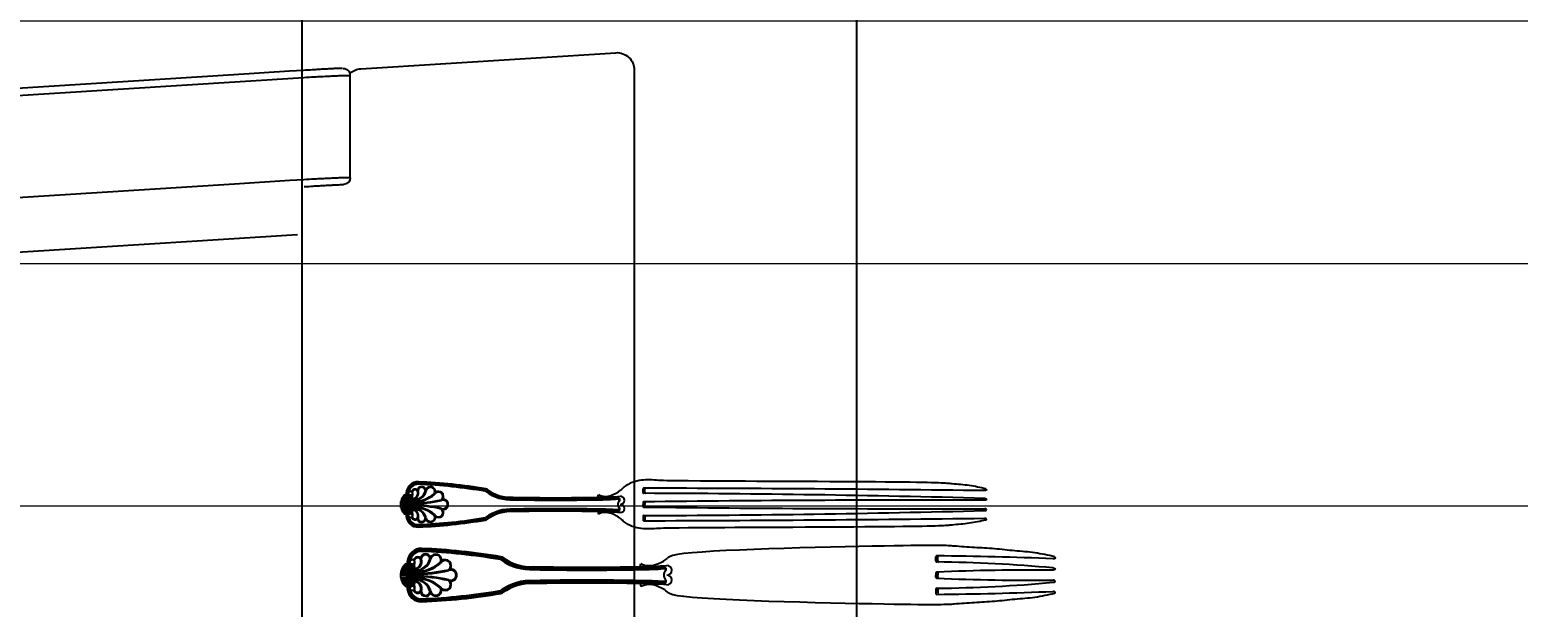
# Model space of a CAD drawing. Header units: millimetres. Extents: x -18512 to 101824, y -95768 to 52898.
# Drawn here: x 31699 to 32313, y -51094 to -50856 of the extents above; entities that cross this region are included whole.
import ezdxf

# ---------------------------------------------------------------- set-up
doc = ezdxf.new("R2010")
doc.units = ezdxf.units.MM
doc.header["$LTSCALE"] = 25
doc.header["$PDMODE"] = 3
doc.layers.get('0').update_dxf_attribs({"color": 254, "lineweight": 0})
doc.layers.get('Defpoints').update_dxf_attribs({"lineweight": 0})
doc.layers.add('1547 I-StB-p-00-GA$0$WD-FURNITURE', color=1, linetype='Continuous')
doc.layers.add('1547 I-StB-p-00-GA$0$WD-FURNITURE-DETAIL', color=126, linetype='Continuous')
doc.layers.add('I-WALL', color=2, linetype='Continuous', lineweight=9)
doc.layers.add('wood flooring', color=8, linetype='Continuous', lineweight=13)
doc.styles.add('FW_Calibri', font='calibri.ttf')
doc.dimstyles.new('1-50', dxfattribs={"dimscale": 50, "dimtxt": 2, "dimasz": 1.2, "dimexe": 1.25, "dimexo": 0.625, "dimtad": 1, "dimdec": 0, "dimtxsty": 'FW_Calibri', "dimblk": 'ARCHTICK', "dimcen": 2.5, "dimdle": 1.5, "dimadec": 0, "dimazin": 0, "dimtfac": 1, "dimtdec": 0, "dimtmove": 0, "dimatfit": 3, "dimfxl": 6, "dimfxlon": 1, "dimarcsym": 0})

# ---------------------------------------------------------------- blocks, each defined once
blk = doc.blocks.new('1547 I-StB-p-00-GA$0$chair')
at = {"layer": '1547 I-StB-p-00-GA$0$WD-FURNITURE'}
for p, q in [((-263.74, 74.61), (-278.03, -151.87)), ((-306.84, -178.79), (-358.89, -178.79)), ((-353.42, -179.16), (-353.42, -178.79)), ((-319.26, -179.16), (-319.26, -178.79)), ((-362.26, -184.13), (-370.44, -313.99)), ((-361.61, -323.4), (363.64, -323.39))]:
    blk.add_line(p, q, dxfattribs=at)
at = {"layer": '1547 I-StB-p-00-GA$0$WD-FURNITURE', "flags": 128}
for points in [[(-361.42, -154.95), (-360.98, -147.89), (-359.2, -119.61), (-352.06, -6.5), (-340.32, 179.79)], [(-336.77, 179.79), (-337.21, 172.72), (-339, 144.45), (-346.13, 31.34), (-357.89, -155.18)], [(-305.84, -155.18), (-305.39, -148.11), (-303.61, -119.83), (-296.48, -6.73), (-284.72, 179.79)], [(-358.89, -178.79), (-359.61, -178.71), (-359.8, -178.67)]]:
    blk.add_lwpolyline(points, dxfattribs=at)
at = {"layer": '1547 I-StB-p-00-GA$0$WD-FURNITURE'}
for centre, radius, start, end in [((-353.42, -184.69), 8.85, 137.9522, 176.39196), ((-306.84, -175.25), 3.54, 270.00206, 356.39575), ((-361.61, -314.55), 8.85, 176.39196, 270.0004)]:
    blk.add_arc(centre, radius, start, end, dxfattribs=at)
for points, knots in [([(-362.44, -174.8), (-362.45, -174.78), (-362.46, -174.68), (-362.44, -173.96), (-362.4, -172.6), (-362.32, -170.72), (-362.2, -168.39), (-362.06, -165.68), (-361.89, -162.66), (-361.68, -159.08), (-361.52, -156.45), (-361.42, -154.95)], [0, 0, 0, 0, 0.025798, 0.142664, 0.25953, 0.376395, 0.493305, 0.610216, 0.727313, 0.84441, 1, 1, 1, 1]), ([(-357.89, -155.18), (-357.98, -156.94), (-358.15, -160.01), (-358.36, -164.23), (-358.53, -167.76), (-358.67, -170.97), (-358.78, -173.7), (-358.87, -175.93), (-358.91, -177.55), (-358.92, -178.59), (-358.9, -178.72), (-358.89, -178.79)], [0, 0, 0, 0, 0.142554, 0.248331, 0.357164, 0.462792, 0.571472, 0.677072, 0.785729, 0.891335, 1, 1, 1, 1]), ([(-306.84, -178.79), (-306.85, -178.72), (-306.87, -178.6), (-306.86, -177.57), (-306.82, -175.95), (-306.73, -173.74), (-306.62, -171), (-306.48, -167.82), (-306.31, -164.26), (-306.1, -160.05), (-305.93, -156.94), (-305.84, -155.18)], [0, 0, 0, 0, 0.105606, 0.214271, 0.319871, 0.428528, 0.534156, 0.642836, 0.748613, 0.857447, 1, 1, 1, 1]), ([(-302.31, -155.4), (-302.4, -156.9), (-302.56, -159.52), (-302.77, -163.11), (-302.94, -166.12), (-303.09, -168.83), (-303.2, -171.16), (-303.28, -173.04), (-303.33, -174.43), (-303.34, -175.3), (-303.32, -175.41), (-303.3, -175.47)], [0, 0, 0, 0, 0.142603, 0.249927, 0.35725, 0.464402, 0.571553, 0.678665, 0.785775, 0.892887, 1, 1, 1, 1]), ([(-362.45, -175.21), (-362.45, -175.23), (-362.45, -175.32), (-362.44, -175.5), (-362.39, -175.89), (-362.25, -176.44), (-361.95, -177.1), (-361.41, -177.78), (-360.68, -178.37), (-360.09, -178.56), (-359.79, -178.65)], [0, 0, 0, 0, 0.031894, 0.193604, 0.305661, 0.40232, 0.533496, 0.682089, 0.844817, 1, 1, 1, 1])]:
    blk.add_open_spline(points, degree=3, knots=knots, dxfattribs=at)
blk = doc.blocks.new('_ArchTick')
at = {"color": 0, "linetype": 'ByBlock', "const_width": 0.15}
blk.add_lwpolyline([(-0.5, -0.5), (0.5, 0.5)], dxfattribs=at)
blk = doc.blocks.new('*D437')
at = {"layer": 'Defpoints', "color": 0, "transparency": 16777216}
for p in [(32040.38, -50068.12), (32040.38, -53568.12), (32040.38, -53568.12)]:
    blk.add_point(p, dxfattribs=at)
at = {"layer": 'I-WALL', "color": 0, "lineweight": -2, "transparency": 16777216}
for p, q in [((32040.38, -49993.12), (32040.38, -53643.12)), ((32040.38, -50068.12), (31977.88, -50068.12)), ((32040.38, -53568.12), (31977.88, -53568.12))]:
    blk.add_line(p, q, dxfattribs=at)
at = {"layer": 'I-WALL', "color": 0, "lineweight": -2, "transparency": 16777216, "xscale": 59.99999999999995, "yscale": 59.99999999999995, "zscale": 59.99999999999995}
for p, rotation in [((32040.38, -50068.12), 90), ((32040.38, -53568.12), 270)]:
    blk.add_blockref('_ArchTick', p, dxfattribs=dict(at, rotation=rotation))
at = {"layer": 'I-WALL', "color": 0, "transparency": 16777216, "insert": (31957.9, -51818.12), "char_height": 100, "attachment_point": 5, "rotation": 90, "style": 'FW_Calibri'}
blk.add_mtext('3500', dxfattribs=at)

msp = doc.modelspace()

# ---------------------------------------------------------------- hatches: boundary and pattern name
at = {"layer": 'wood flooring'}
h = msp.add_hatch(dxfattribs=at)
h.set_pattern_fill('_USER', color=256, scale=100, pattern_type=0)
h.set_pattern_definition([(360, (338285.01, 171947.46), (-2e-14, 100), [])])
h.paths.add_polyline_path([(33755.49, -49171.88), (31012.89, -49171.88), (31012.89, -49811.47), (31012.89, -62446.88), (32698.09, -62446.88), (32698.09, -63146.88), (33808.09, -63146.88)])

# ---------------------------------------------------------------- linework, layer by layer
at = {"layer": '1547 I-StB-p-00-GA$0$WD-FURNITURE'}
msp.add_lwpolyline([(31892.63, -50068.12), (32930.47, -50068.12, -0.414214), (33011.55, -50149.21), (33011.55, -53487.04, -0.414214), (32930.47, -53568.12), (31892.63, -53568.12, -0.414214), (31811.55, -53487.04), (31811.55, -50149.21, -0.414214)], format="xyb", close=True, dxfattribs=at)
at = {"layer": '1547 I-StB-p-00-GA$0$WD-FURNITURE-DETAIL'}
for p, q in [((31952.24, -51046.97), (31952.24, -51045.56)), ((31952.95, -51046.97), (31952.95, -51045.56)), ((31857.27, -51051.76), (31852.35, -51051.66)), ((31857.27, -51052.08), (31852.35, -51052.18)), ((31852.4, -51051.14), (31857.27, -51051.45)), ((31857.26, -51051.14), (31852.52, -51050.6)), ((31857.25, -51050.83), (31852.7, -51050.06)), ((31857.24, -51050.51), (31852.96, -51049.53)), ((31857.22, -51050.2), (31853.29, -51049.01)), ((31857.2, -51049.9), (31853.69, -51048.53)), ((31857.17, -51049.58), (31854.14, -51048.11)), ((31857.07, -51048.64), (31856.68, -51048.64)), ((31933.57, -51048.96), (31933.82, -51047.89)), ((31952.24, -51051.2), (31952.24, -51051.92)), ((31952.24, -51052.64), (31952.24, -51051.92)), ((31952.95, -51051.2), (31952.95, -51051.92)), ((31952.95, -51052.64), (31952.95, -51051.92)), ((31852.4, -51052.7), (31857.27, -51052.39)), ((31857.26, -51052.7), (31852.52, -51053.24)), ((31857.25, -51053.01), (31852.7, -51053.78)), ((31857.24, -51053.33), (31852.96, -51054.31)), ((31857.22, -51053.64), (31853.29, -51054.83)), ((31857.2, -51053.94), (31853.69, -51055.31)), ((31857.17, -51054.26), (31854.14, -51055.73)), ((31933.57, -51054.88), (31933.82, -51055.96)), ((31952.24, -51056.87), (31952.24, -51058.28)), ((31952.95, -51056.87), (31952.95, -51058.28)), ((31858.09, -51078.32), (31854.51, -51076.58)), ((31951.09, -51077.58), (31951.38, -51076.31)), ((32073.12, -51075.24), (32073.12, -51073.57)), ((32073.95, -51075.24), (32073.95, -51073.57)), ((31858.2, -51080.89), (31852.39, -51080.77)), ((31858.2, -51081.26), (31852.39, -51081.38)), ((31852.46, -51080.15), (31858.2, -51080.52)), ((31852.46, -51082), (31858.2, -51081.63)), ((31858.19, -51080.15), (31852.6, -51079.52)), ((31858.19, -51082), (31852.6, -51082.63)), ((31858.18, -51079.78), (31852.81, -51078.88)), ((31858.18, -51082.36), (31852.81, -51083.27)), ((31858.17, -51079.41), (31853.12, -51078.25)), ((31858.17, -51082.73), (31853.12, -51083.9)), ((31858.14, -51079.05), (31853.5, -51077.64)), ((31858.12, -51078.69), (31853.97, -51077.08)), ((31857.96, -51077.2), (31857.51, -51077.2)), ((32073.12, -51080.22), (32073.12, -51081.07)), ((32073.12, -51081.93), (32073.12, -51081.07)), ((32073.95, -51080.22), (32073.95, -51081.07)), ((32073.95, -51081.93), (32073.95, -51081.07)), ((31858.14, -51083.1), (31853.5, -51084.51)), ((31858.12, -51083.46), (31853.97, -51085.07)), ((31858.09, -51083.83), (31854.51, -51085.57)), ((31951.09, -51084.57), (31951.38, -51085.83)), ((32073.12, -51086.91), (32073.12, -51088.58)), ((32073.95, -51086.91), (32073.95, -51088.58))]:
    msp.add_line(p, q, dxfattribs=at)
for centre, radius in [((31856.26, -51047.32), 0.807), ((31856.26, -51056.52), 0.807), ((31857.01, -51075.65), 0.952), ((31857.01, -51086.5), 0.952)]:
    msp.add_circle(centre, radius, dxfattribs=at)
for centre, radius, start, end in [((31859.37, -51047.49), 4.9, 87.81295, 175.67093), ((31859.36, -51047.47), 4.36, 87.67986, 175.98062), ((31859.36, -51047.47), 3.85, 87.67986, 172.20689), ((31858.19, -51047.19), 1.62, 54.40564, 159.71409), ((31858.19, -51047.19), 1.31, 54.40564, 165.31334), ((31858.56, -51046.64), 0.637, 21.92291, 52.63444), ((31860.9, -51046.34), 1.82, 19.52396, 165.27709), ((31860.9, -51046.34), 1.51, 358.78424, 179.55904), ((31850.65, -51261.8), 218.36, 80.39252, 87.67127), ((31850.65, -51261.8), 218.87, 80.39252, 87.67127), ((31850.65, -51261.8), 219.38, 80.39252, 87.67127), ((31850.65, -51261.8), 219.38, 80.39252, 87.67127), ((31864.48, -51046.67), 2.08, 352.26248, 153.26726), ((31864.48, -51046.67), 1.77, 331.63335, 170.55921), ((31886.98, -51047.17), 1.19, 53.91929, 80.39252), ((31886.98, -51047.17), 1.69, 53.91929, 80.39252), ((31897.74, -51032.39), 16.59, 233.91929, 273.21721), ((31935.36, -51036.57), 12.19, 288.52334, 308.67995), ((31952.59, -51045.56), 0.354, 89.47736, 180), ((31919.54, -65197.24), 14152.07, 89.296597, 89.866154), ((31953.29, -51045.55), 0.344, 87.83621, 180.68135), ((31852.35, -51051.92), 0.256, 87.67085, 272.32915), ((31852.37, -51051.4), 0.264, 83.94764, 263.94764), ((31852.37, -51052.44), 0.264, 96.05236, 276.05236), ((31852.46, -51050.87), 0.275, 77.68238, 257.68238), ((31852.61, -51050.33), 0.286, 71.16419, 251.16419), ((31852.83, -51049.79), 0.296, 64.39486, 244.39486), ((31853.12, -51049.27), 0.305, 57.39634, 237.39634), ((31853.49, -51048.77), 0.312, 50.21947, 230.21947), ((31853.92, -51048.32), 0.312, 42.97141, 222.97141), ((31857.27, -51051.92), 4.93, 122.72018, 129.34778), ((31856.24, -51047.16), 1.75, 168.6831, 239.85785), ((31856.24, -51047.16), 1.23, 180.32672, 239.85785), ((31856, -51047.64), 1.21, 238.61747, 56.0831), ((31856.01, -51047.23), 1.06, 249.08378, 354.7865), ((31834.47, -51051.68), 22.8, 359.38551, 8.53825), ((31834.47, -51052.16), 22.8, 351.46175, 0.61449), ((31856.87, -51047.18), 2.42, 277.27627, 18.97501), ((31856.92, -51047.27), 2.64, 276.04073, 20.99903), ((31857.26, -51044.83), 5.37, 269.54374, 343.34123), ((31857.27, -51044.84), 5.67, 269.71012, 344.28767), ((31856.62, -51035.87), 14.96, 272.41077, 308.97297), ((31856.63, -51035.89), 15.26, 272.37637, 309.23786), ((31855.52, -50989.24), 62.24, 271.6084, 282.37674), ((31855.56, -50989.57), 62.21, 271.57743, 282.51708), ((31855.56, -51114.27), 62.22, 77.48339, 88.4221), ((31867.82, -51048.6), 1.77, 306.21356, 149.93084), ((31867.82, -51048.6), 2.08, 322.8986, 127.59919), ((31869.78, -51051.92), 1.77, 270, 114.56935), ((31869.78, -51051.92), 1.77, 245.43065, 90), ((31869.78, -51051.92), 2.08, 270, 98.23531), ((31869.78, -51051.92), 2.08, 261.76469, 90), ((31886.98, -51047.17), 0.678, 53.91929, 80.39252), ((31897.74, -51032.39), 17.6, 233.91929, 273.21721), ((31897.74, -51032.39), 17.1, 233.91929, 273.21721), ((31916.12, -50214.64), 835.51, 268.80214, 271.19786), ((31916.12, -50214.62), 834.52, 268.80197, 271.19803), ((31916.12, -50214.63), 835.01, 268.80205, 271.19795), ((31933.45, -50943.67), 105.29, 270.06408, 275.14105), ((31933.45, -50943.67), 105.8, 270.06408, 274.55624), ((31933.45, -50943.67), 106.31, 270.06408, 274.53015), ((31936.79, -51042.23), 6.38, 242.31309, 292.55963), ((31943.61, -51051.9), 1.82, 130.78539, 180.76087), ((31943.61, -51051.94), 1.82, 179.23913, 229.21461), ((31943.61, -51051.94), 1.82, 179.23913, 229.21461), ((31941.8, -51050.28), 0.645, 336.40917, 85.97071), ((31941.84, -51049.95), 0.817, 315.54419, 88.5176), ((31942.89, -51050.23), 1.69, 270, 90), ((31942.89, -51053.61), 1.69, 270, 90), ((31952.59, -51046.97), 0.354, 180, 269.27156), ((31952.59, -51051.2), 0.354, 92.45285, 180), ((32071.94, -61003.28), 9953.15, 89.877202, 90.687135), ((31934.01, -57058.12), 6010.82, 88.481742, 89.822934), ((31953.32, -51046.97), 0.368, 180.91883, 267.04538), ((31953.36, -51051.22), 0.413, 100.3988, 176.75405), ((31852.46, -51052.97), 0.275, 102.31762, 282.31762), ((31852.61, -51053.51), 0.286, 108.83581, 288.83581), ((31852.83, -51054.05), 0.296, 115.60514, 295.60514), ((31853.12, -51054.57), 0.305, 122.60366, 302.60366), ((31853.49, -51055.07), 0.312, 129.78053, 309.78053), ((31853.92, -51055.52), 0.312, 137.02859, 317.02859), ((31857.27, -51051.92), 4.93, 230.65222, 237.27982), ((31856.24, -51056.68), 1.75, 120.14215, 191.3169), ((31859.37, -51056.35), 4.9, 184.32907, 272.18705), ((31856.24, -51056.68), 1.23, 120.14215, 191.77564), ((31859.36, -51056.37), 4.36, 184.01938, 272.32014), ((31856, -51056.2), 1.21, 303.9169, 121.38253), ((31859.36, -51056.37), 3.85, 187.79311, 272.32014), ((31856.01, -51056.61), 1.06, 5.2135, 110.91622), ((31858.19, -51056.65), 1.62, 200.28591, 305.59436), ((31858.19, -51056.65), 1.62, 200.28591, 305.59436), ((31858.1, -51056.73), 1.2, 192.06484, 324.41466), ((31858.19, -51056.65), 1.31, 194.68666, 305.59436), ((31856.94, -51056.56), 2.31, 338.00955, 84.19244), ((31856.93, -51056.57), 2.63, 338.89212, 84.19945), ((31855.52, -51114.6), 62.24, 77.62326, 88.3916), ((31856.63, -51067.95), 15.26, 50.76214, 87.60478), ((31856.62, -51067.97), 14.96, 51.02703, 87.53361), ((31857.27, -51059), 5.67, 15.71233, 90.00346), ((31857.26, -51059.01), 5.37, 16.65877, 89.96008), ((31858.56, -51057.2), 0.637, 307.36556, 338.07709), ((31860.9, -51057.5), 1.82, 194.72291, 340.47604), ((31860.9, -51057.5), 1.82, 194.72291, 340.47604), ((31860.9, -51057.5), 1.51, 180.44096, 1.21576), ((31860.9, -51057.5), 1.51, 180.44096, 1.21576), ((31850.65, -50842.04), 218.36, 272.32873, 279.60748), ((31850.65, -50842.04), 218.87, 272.32873, 279.60748), ((31850.65, -50842.04), 219.38, 272.32873, 279.60748), ((31850.65, -50842.04), 219.38, 272.32873, 279.60748), ((31864.48, -51057.17), 2.08, 206.73274, 7.73752), ((31864.48, -51057.17), 2.08, 206.73274, 7.73752), ((31864.48, -51057.17), 1.77, 189.44079, 28.36665), ((31864.48, -51057.17), 1.77, 189.44079, 28.36665), ((31867.82, -51055.24), 1.77, 210.06916, 53.78644), ((31867.82, -51055.24), 2.08, 232.40081, 37.1014), ((31886.98, -51056.67), 0.678, 279.60748, 306.08071), ((31886.98, -51056.67), 1.19, 279.60748, 306.08071), ((31886.98, -51056.67), 1.69, 279.60748, 306.08071), ((31897.74, -51071.45), 17.6, 86.78279, 126.08071), ((31897.74, -51071.45), 17.1, 86.78279, 126.08071), ((31897.74, -51071.45), 16.59, 86.78279, 126.08071), ((31916.21, -51889.2), 835.51, 88.80835, 91.20408), ((31916.21, -51889.21), 835.01, 88.80826, 91.20416), ((31916.21, -51889.22), 834.52, 88.80818, 91.20425), ((31933.45, -51160.17), 106.31, 85.46985, 89.93592), ((31933.45, -51160.17), 106.31, 85.46985, 89.93592), ((31933.45, -51160.17), 105.8, 85.44376, 89.93592), ((31933.45, -51160.17), 105.29, 84.85895, 89.93592), ((31936.79, -51061.61), 6.38, 67.44037, 117.68691), ((31935.36, -51067.28), 12.19, 51.32005, 71.47666), ((31941.8, -51053.56), 0.645, 274.02929, 23.59083), ((31941.84, -51053.89), 0.817, 271.4824, 44.45581), ((31952.59, -51052.64), 0.354, 180, 267.54715), ((31952.59, -51056.87), 0.354, 90.72844, 180), ((31952.59, -51058.28), 0.354, 180, 270.52264), ((32071.94, -41100.56), 9953.15, 269.312865, 270.122798), ((31934.01, -45045.72), 6010.82, 270.177066, 271.518258), ((31919.54, -36906.61), 14152.07, 270.133846, 270.703403), ((31953.36, -51052.62), 0.413, 183.24595, 259.6012), ((31953.32, -51056.87), 0.368, 92.95462, 179.08117), ((31953.29, -51058.29), 0.344, 179.31865, 272.16379), ((31860.68, -51075.85), 5.78, 87.81295, 175.67093), ((31860.67, -51075.82), 5.15, 87.67986, 175.98062), ((31850.39, -51328.69), 258.22, 80.39252, 87.67127), ((31850.39, -51328.69), 258.82, 80.39252, 87.67127), ((31850.39, -51328.69), 258.82, 80.39252, 87.67127), ((31854.24, -51076.83), 0.368, 42.97141, 222.97141), ((31858.2, -51081.07), 5.81, 122.72018, 129.34778), ((31856.99, -51075.45), 2.07, 168.6831, 239.85785), ((31856.99, -51075.45), 1.45, 180.32672, 239.85785), ((31856.7, -51076.02), 1.43, 238.61747, 56.0831), ((31860.67, -51075.82), 4.55, 87.67986, 172.20689), ((31856.71, -51075.54), 1.26, 249.08378, 354.7865), ((31859.29, -51075.5), 1.91, 54.40564, 159.71409), ((31859.29, -51075.5), 1.54, 54.40564, 165.31334), ((31831.3, -51080.79), 26.9, 359.38551, 8.53825), ((31857.73, -51075.49), 2.85, 277.27627, 18.97501), ((31857.79, -51075.59), 3.11, 276.04072, 20.99903), ((31858.2, -51072.71), 6.33, 269.54374, 343.34123), ((31858.2, -51072.72), 6.69, 269.71012, 344.28767), ((31857.44, -51062.14), 17.66, 272.41077, 308.97297), ((31857.45, -51062.17), 18, 272.37637, 309.23786), ((31859.73, -51074.84), 0.751, 21.92291, 52.63444), ((31862.48, -51074.49), 2.15, 19.52396, 165.27709), ((31862.48, -51074.49), 1.78, 358.78424, 179.55904), ((31850.39, -51328.69), 257.62, 80.39252, 87.67127), ((31866.7, -51074.88), 2.46, 352.26248, 153.26726), ((31866.7, -51074.88), 2.09, 331.63335, 170.55921), ((31870.64, -51077.16), 2.09, 306.21356, 149.93084), ((31870.64, -51077.16), 2.46, 322.8986, 127.59919), ((31893.25, -51075.47), 0.799, 53.91929, 80.39252), ((31893.25, -51075.47), 1.4, 53.91929, 80.39252), ((31893.25, -51075.47), 2, 53.91929, 80.39252), ((31905.95, -51058.04), 20.77, 233.91929, 273.21721), ((31905.95, -51058.04), 20.17, 233.91929, 273.21721), ((31905.95, -51058.04), 19.57, 233.91929, 273.21721), ((31954.88, -51069.65), 7.53, 242.31309, 292.55963), ((31953.2, -51062.96), 14.39, 288.52334, 308.67995), ((32073.53, -51073.57), 0.417, 89.47736, 180), ((32073.53, -51075.24), 0.417, 180, 269.27156), ((32067.16, -51670.32), 594.7, 84.75533, 89.38699), ((32062.25, -52469.94), 1396.84, 87.56792, 89.53707), ((32074.36, -51073.56), 0.406, 87.83621, 180.68135), ((32074.38, -51075.23), 0.434, 180.91883, 267.04538), ((31852.39, -51081.07), 0.303, 87.67085, 272.32915), ((31852.43, -51080.46), 0.311, 83.94764, 263.94764), ((31852.43, -51081.69), 0.311, 96.05236, 276.05236), ((31852.53, -51079.84), 0.324, 77.68238, 257.68238), ((31852.53, -51082.31), 0.324, 102.31762, 282.31762), ((31852.71, -51079.2), 0.337, 71.16419, 251.16419), ((31852.71, -51082.95), 0.337, 108.83581, 288.83581), ((31852.97, -51078.57), 0.35, 64.39486, 244.39486), ((31853.31, -51077.95), 0.36, 57.39634, 237.39634), ((31853.74, -51077.36), 0.368, 50.21947, 230.21947), ((31831.3, -51081.36), 26.9, 351.46175, 0.61449), ((31856.14, -51007.12), 73.43, 271.6084, 282.37674), ((31856.18, -51007.52), 73.4, 271.57743, 282.51708), ((31856.18, -51154.64), 73.41, 77.48339, 88.4221), ((31856.14, -51155.03), 73.43, 77.62326, 88.3916), ((31857.45, -51099.98), 18, 50.76214, 87.60478), ((31857.44, -51100), 17.66, 51.02703, 87.53361), ((31858.2, -51089.43), 6.69, 15.71233, 90.00345), ((31872.96, -51081.07), 2.09, 270, 114.56935), ((31872.96, -51081.07), 2.09, 245.43065, 90), ((31872.96, -51081.07), 2.46, 270, 98.23531), ((31872.96, -51081.07), 2.46, 261.76469, 90), ((31929.07, -49951.24), 1127.76, 268.88011, 271.11989), ((31929.07, -49951.23), 1127.16, 268.88007, 271.11993), ((31929.07, -49951.23), 1126.56, 268.88003, 271.11997), ((31950.95, -50953.36), 124.22, 270.06408, 275.14104), ((31950.95, -50953.36), 124.82, 270.06408, 274.55624), ((31950.95, -50953.36), 125.42, 270.06408, 274.53015), ((31962.93, -51081.05), 2.15, 130.78539, 180.76087), ((31962.93, -51081.1), 2.15, 179.23913, 229.21461), ((31962.93, -51081.1), 2.15, 179.23913, 229.21461), ((31960.8, -51079.14), 0.76, 336.40917, 85.97071), ((31960.8, -51083.01), 0.76, 274.02929, 23.59083), ((31960.84, -51078.75), 0.964, 315.54419, 88.51759), ((31960.84, -51083.4), 0.964, 271.4824, 44.45581), ((31962.08, -51079.08), 2, 270, 90), ((31962.08, -51083.07), 2, 270, 90), ((32073.53, -51080.22), 0.417, 92.45285, 180), ((32073.53, -51081.93), 0.417, 180, 267.54715), ((32114.25, -52061.74), 982.78, 89.57561, 92.37531), ((32114.25, -50100.41), 982.78, 267.62469, 270.42439), ((32074.44, -51080.25), 0.487, 100.39879, 176.75405), ((32074.44, -51081.9), 0.487, 183.24595, 259.6012), ((31852.97, -51083.58), 0.35, 115.60514, 295.60514), ((31853.31, -51084.2), 0.36, 122.60366, 302.60366), ((31853.74, -51084.79), 0.368, 129.78053, 309.78053), ((31854.24, -51085.32), 0.368, 137.02859, 317.02859), ((31858.2, -51081.07), 5.81, 230.65221, 237.27982), ((31856.99, -51086.69), 2.07, 120.14215, 191.3169), ((31860.68, -51086.3), 5.78, 184.32907, 272.18705), ((31856.99, -51086.69), 1.45, 120.14215, 191.77564), ((31860.67, -51086.33), 5.15, 184.01938, 272.32014), ((31856.7, -51086.13), 1.43, 303.9169, 121.38253), ((31860.67, -51086.33), 4.55, 187.79311, 272.32014), ((31856.71, -51086.61), 1.26, 5.2135, 110.91622), ((31859.29, -51086.65), 1.91, 200.28591, 305.59435), ((31859.29, -51086.65), 1.91, 200.28591, 305.59435), ((31859.18, -51086.75), 1.42, 192.06484, 324.41466), ((31859.29, -51086.65), 1.54, 194.68666, 305.59435), ((31857.81, -51086.55), 2.73, 338.00955, 84.19244), ((31857.8, -51086.56), 3.1, 338.89212, 84.19945), ((31858.2, -51089.44), 6.33, 16.65877, 89.96008), ((31859.73, -51087.31), 0.751, 307.36555, 338.07709), ((31862.48, -51087.66), 2.15, 194.72291, 340.47604), ((31862.48, -51087.66), 2.15, 194.72291, 340.47604), ((31862.48, -51087.66), 1.78, 180.44096, 1.21576), ((31862.48, -51087.66), 1.78, 180.44096, 1.21576), ((31850.39, -50833.46), 257.62, 272.32873, 279.60748), ((31850.39, -50833.46), 258.22, 272.32873, 279.60748), ((31850.39, -50833.46), 258.82, 272.32873, 279.60748), ((31850.39, -50833.46), 258.82, 272.32873, 279.60748), ((31866.7, -51087.27), 2.46, 206.73274, 7.73752), ((31866.7, -51087.27), 2.46, 206.73274, 7.73752), ((31866.7, -51087.27), 2.09, 189.44079, 28.36665), ((31866.7, -51087.27), 2.09, 189.44079, 28.36665), ((31870.64, -51084.99), 2.09, 210.06916, 53.78643), ((31870.64, -51084.99), 2.46, 232.40081, 37.1014), ((31893.25, -51086.68), 0.799, 279.60748, 306.0807), ((31893.25, -51086.68), 1.4, 279.60748, 306.0807), ((31893.25, -51086.68), 2, 279.60748, 306.0807), ((31905.95, -51104.11), 20.77, 86.78278, 126.0807), ((31905.95, -51104.11), 20.17, 86.78278, 126.0807), ((31905.95, -51104.11), 19.57, 86.78278, 126.0807), ((31929.18, -52210.92), 1127.76, 88.88592, 91.1257), ((31929.18, -52210.92), 1127.16, 88.88588, 91.12574), ((31929.18, -52210.92), 1126.56, 88.88584, 91.12578), ((31950.95, -51208.79), 125.42, 85.46985, 89.93592), ((31950.95, -51208.79), 125.42, 85.46985, 89.93592), ((31950.95, -51208.79), 124.82, 85.44376, 89.93592), ((31950.95, -51208.79), 124.22, 84.85895, 89.93592), ((31954.88, -51092.5), 7.53, 67.44037, 117.68691), ((31953.2, -51099.19), 14.39, 51.32005, 71.47666), ((32073.53, -51086.91), 0.417, 90.72844, 180), ((32073.53, -51088.58), 0.417, 180, 270.52264), ((32067.16, -50491.83), 594.7, 270.61301, 275.24467), ((32062.25, -49692.21), 1396.84, 270.46292, 272.43207), ((32074.38, -51086.92), 0.434, 92.95462, 179.08117), ((32074.36, -51088.59), 0.406, 179.31865, 272.16379)]:
    msp.add_arc(centre, radius, start, end, dxfattribs=at)
at = {"layer": '1547 I-StB-p-00-GA$0$WD-FURNITURE-DETAIL', "extrusion": (0, 0, -1)}
for centre, major_axis, ratio, start_param, end_param in [((32093.27, -51045.81), (0.707, 0), 0.592719, -0.836557, 1.713229), ((32093.27, -51049.78), (0.707, 0), 0.525862, 4.712389, 7.853982), ((32121.53, -51073.87), (-0.835, 0), 0.592719, 2.305035, 4.854822), ((32121.53, -51078.55), (-0.835, 0), 0.525862, 1.570796, 4.712389)]:
    msp.add_ellipse(centre, major_axis=major_axis, ratio=ratio, start_param=start_param, end_param=end_param, dxfattribs=at)
at = {"layer": '1547 I-StB-p-00-GA$0$WD-FURNITURE-DETAIL'}
for centre, major_axis, ratio, start_param, end_param in [((32093.27, -51058.03), (-0.707, 0), 0.592719, 2.305035, 4.854822), ((32093.27, -51054.06), (0.707, 0), 0.525862, 4.712389, 7.853982), ((32121.53, -51088.28), (-0.835, 0), 0.592719, 2.305035, 4.854822), ((32121.53, -51083.6), (-0.835, 0), 0.525862, 1.570796, 4.712389)]:
    msp.add_ellipse(centre, major_axis=major_axis, ratio=ratio, start_param=start_param, end_param=end_param, dxfattribs=at)
for points, knots in [([(32093.75, -51045.5), (32091.48, -51044.98), (32086.89, -51043.95), (32079.82, -51043.5), (32072.77, -51042.63), (31965.69, -51042.31), (31958.6, -51042.02), (31951.4, -51041.48), (31945.72, -51043.33), (31943.46, -51045.61), (31942.98, -51046.08)], [0.294726, 0.294726, 0.294726, 0.294726, 8.898289, 17.667298, 26.436307, 35.172697, 43.900914, 52.62913, 61.961467, 64.457874, 64.457874, 64.457874, 64.457874]), ([(32093.75, -51058.34), (32091.48, -51058.86), (32086.89, -51059.89), (32079.82, -51060.34), (32072.77, -51061.21), (31965.69, -51061.53), (31958.6, -51061.82), (31951.4, -51062.36), (31945.72, -51060.51), (31943.46, -51058.24), (31942.98, -51057.76)], [0.294726, 0.294726, 0.294726, 0.294726, 8.898289, 17.667298, 26.436307, 35.172697, 43.900914, 52.62913, 61.961467, 64.457874, 64.457874, 64.457874, 64.457874]), ([(32122.08, -51073.5), (32119.41, -51072.89), (32113.99, -51071.67), (32105.66, -51071.14), (32097.34, -51070.12), (32088.98, -51069.74), (32080.62, -51069.1), (32072.07, -51068.46), (31965.42, -51070.94), (31962.76, -51073.62), (31962.19, -51074.19)], [0.337776, 0.337776, 0.337776, 0.337776, 10.198039, 20.247915, 30.29779, 40.310282, 50.313407, 60.316531, 71.012018, 73.873069, 73.873069, 73.873069, 73.873069]), ([(32122.08, -51088.65), (32119.41, -51089.26), (32113.99, -51090.48), (32105.66, -51091.01), (32097.34, -51092.03), (32088.98, -51092.41), (32080.62, -51093.05), (32072.07, -51093.69), (31965.42, -51091.21), (31962.76, -51088.52), (31962.19, -51087.96)], [0.337776, 0.337776, 0.337776, 0.337776, 10.198039, 20.247915, 30.29779, 40.310282, 50.313407, 60.316531, 71.012018, 73.873069, 73.873069, 73.873069, 73.873069])]:
    msp.add_open_spline(points, degree=3, knots=knots, dxfattribs=at)

# ---------------------------------------------------------------- block references
at = {"layer": '1547 I-StB-p-00-GA$0$WD-FURNITURE', "xscale": -0.8108108108105557, "yscale": 0.8108108108105557, "zscale": 0.8108108108105557, "rotation": 89.99999999999993}
msp.add_blockref('1547 I-StB-p-00-GA$0$chair', (31686.42, -51165.95), dxfattribs=at)

# ---------------------------------------------------------------- dimensions: what is measured, and where the dimension line sits
at = {"layer": 'I-WALL', "color": 1, "true_color": 0xf40b0b}
dim = msp.add_linear_dim(base=(32040.38, -53568.12), p1=(32040.38, -50068.12), p2=(32040.38, -53568.12), angle=90, dimstyle='1-50', dxfattribs=at)
dim.commit()
dim.dimension.update_dxf_attribs({"geometry": '*D437', "text_midpoint": (31957.9, -51818.12)})

doc.saveas('drawing.dxf')
